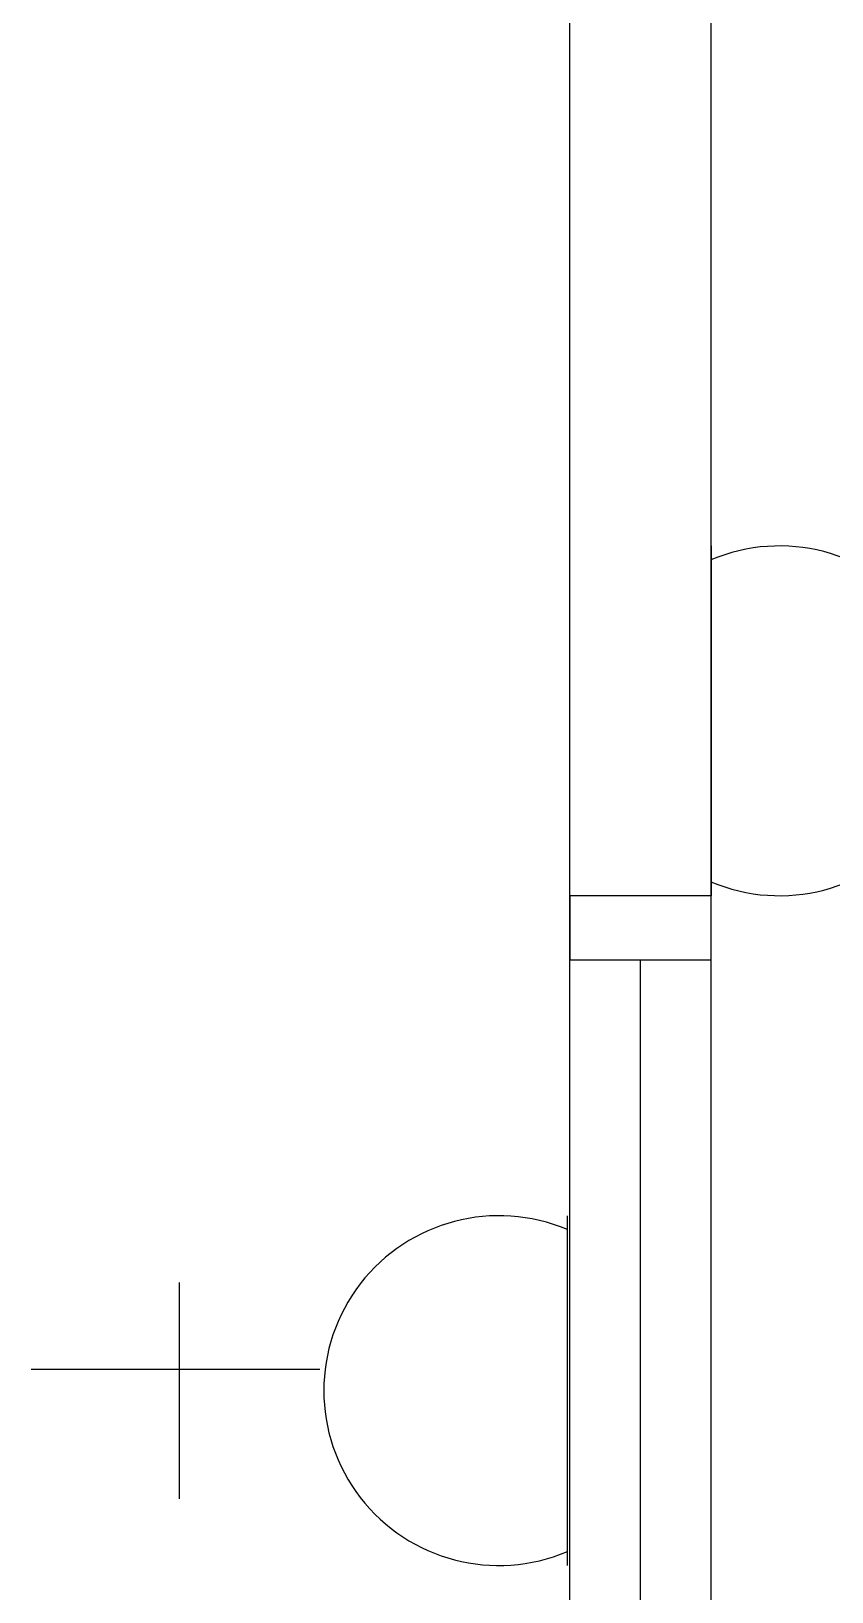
# Model space of a CAD drawing. Header units: inches. Extents: x 16928 to 514628, y -1471 to 241387.
# Drawn here: x 308488 to 309112, y 35413 to 36630 of the extents above; entities that cross this region are included whole.
import ezdxf

# ---------------------------------------------------------------- set-up
doc = ezdxf.new("R2010")
doc.units = ezdxf.units.IN
doc.header["$MEASUREMENT"] = 0
for name, color, linetype in [('ELECT', 6, 'Continuous'), ('partition', 8, 'Continuous'), ('WIN', 9, 'Continuous')]:
    doc.layers.add(name, color=color, linetype=linetype)

msp = doc.modelspace()

# ---------------------------------------------------------------- linework, layer by layer
at = {"layer": 'ELECT', "color": 6}
for p, q in [((309017.5, 36228.4), (309017.5, 35955.5)), ((308905.6, 35433.1), (308905.6, 35705.9)), ((308603.3, 35485.1), (308603.3, 35653.9)), ((308712.8, 35586), (308487.8, 35586))]:
    msp.add_line(p, q, dxfattribs=at)
for centre, start, end in [((309070.8, 36091.9), 246.9763, 113.0237), ((308852.2, 35569.5), 66.9763, 293.0237)]:
    msp.add_arc(centre, 136.4, start, end, dxfattribs=at)
at = {"layer": 'partition'}
for p, q in [((308907.5, 35955.5), (308907.5, 38110.5)), ((309017.5, 35955.5), (309017.5, 38110.5)), ((309017.5, 35955.5), (308907.5, 35955.5))]:
    msp.add_line(p, q, dxfattribs=at)
at = {"layer": 'WIN'}
for p, q in [((308907.5, 34905.5), (308907.5, 35955.5)), ((309017.5, 34905.5), (309017.5, 35955.5)), ((308962.5, 34955.5), (308962.5, 35905.5))]:
    msp.add_line(p, q, dxfattribs=at)
msp.add_lwpolyline([(309017.5, 35955.5), (308907.5, 35955.5), (308907.5, 35905.5), (309017.5, 35905.5)], close=True, dxfattribs=at)

doc.saveas('drawing.dxf')
